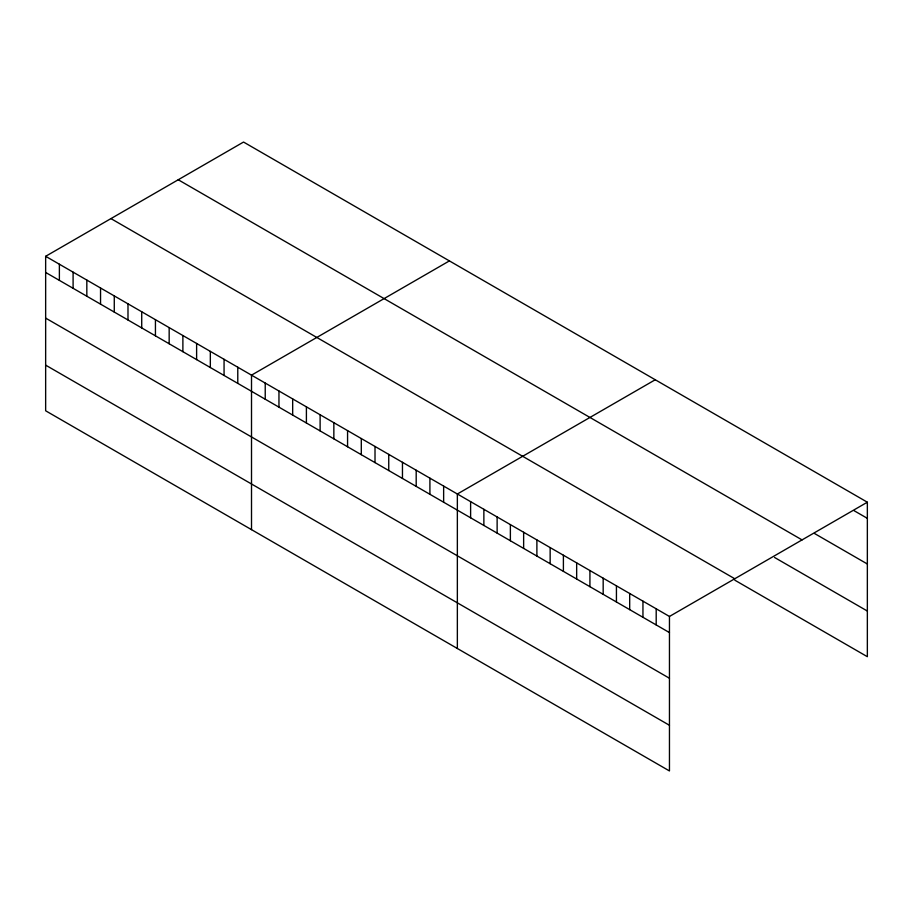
<?xml version="1.0" encoding="UTF-8"?>
<svg xmlns="http://www.w3.org/2000/svg" width="913" height="913" viewBox="0 0 913 913"><rect width="100%" height="100%" fill="white"/><g stroke="black" fill="none" stroke-linecap="round" stroke-linejoin="round"><path stroke-width="1.37" d="M45.65 256.302L669.457 616.458L669.457 770.949L45.65 410.793L45.65 256.302L243.543 142.051L867.35 502.207L867.35 656.698L734.794 580.166M449.401 260.901L251.509 375.152L251.509 529.643M655.26 379.751L457.356 494.001L457.356 648.492M669.457 616.458L867.35 502.207M854.089 510.687L867.35 518.344M814.328 533.386L867.35 563.994M178.24 179.758L802.048 539.903M774.555 557.466L867.35 611.037M110.952 218.606L734.76 578.751M45.65 272.451L669.457 632.595M45.65 318.101L669.457 678.256M45.65 365.143L669.457 725.287M656.196 608.8L656.196 624.949M642.946 601.153L642.946 617.291M629.685 593.496L629.685 609.633M616.435 585.849L616.435 601.987M603.173 578.191L603.173 594.329M589.924 570.534L589.924 586.682M576.662 562.887L576.662 579.025M563.401 555.23L563.401 571.367M550.151 547.583L550.151 563.72M536.89 539.925L536.89 556.063M523.64 532.268L523.64 548.416M510.378 524.621L510.378 540.758M497.129 516.963L497.129 533.101M483.867 509.317L483.867 525.454M470.617 501.659L470.617 517.797M443.638 486.081L443.638 502.218M429.909 478.161L429.909 494.298M416.191 470.241L416.191 486.378M402.462 462.309L402.462 478.458M388.744 454.389L388.744 470.526M375.015 446.468L375.015 462.606M361.297 438.548L361.297 454.685M347.568 430.616L347.568 446.765M333.85 422.696L333.85 438.833M320.121 414.776L320.121 430.913M306.403 406.844L306.403 422.993M292.674 398.924L292.674 415.061M278.956 391.004L278.956 407.141M265.227 383.083L265.227 399.221M237.779 367.231L237.779 383.369M224.062 359.311L224.062 375.448M210.332 351.391L210.332 367.528M196.615 343.459L196.615 359.608M182.885 335.539L182.885 351.676M169.167 327.619L169.167 343.756M155.438 319.698L155.438 335.836M141.72 311.767L141.72 327.915M127.991 303.846L127.991 319.984M114.273 295.926L114.273 312.063M100.544 288.006L100.544 304.143M86.826 280.074L86.826 296.223M73.097 272.154L73.097 288.291M59.379 264.234L59.379 280.371"/></g></svg>
